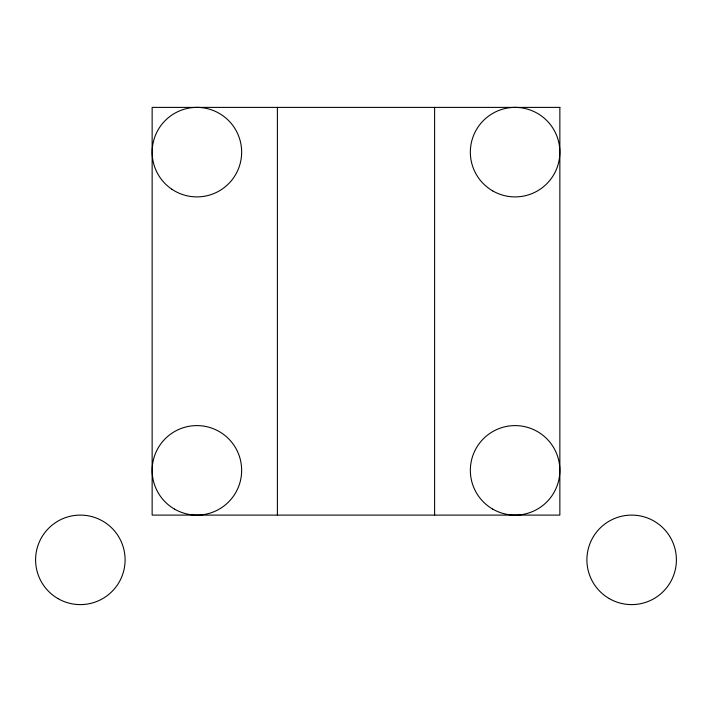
<?xml version="1.0" encoding="UTF-8"?>
<svg xmlns="http://www.w3.org/2000/svg" width="712" height="712" viewBox="0 0 712 712"><rect width="100%" height="100%" fill="white"/><g stroke="black" fill="none" stroke-linecap="round" stroke-linejoin="round"><path stroke-width="1.07" d="M434.605 107.396L434.605 515.105M277.395 107.396L277.395 515.105M559.854 107.396L152.145 107.396L152.145 515.105L559.854 515.105L559.854 107.396M171.815 189.205A44.749 44.749 0 0 0 241.537 155.341A44.749 44.749 0 0 0 177.341 111.9A44.749 44.749 0 0 0 171.815 189.205M174.52 509.107A44.749 44.749 0 0 0 241.653 470.347A44.749 44.749 0 0 0 174.52 431.597A44.749 44.749 0 0 0 174.52 509.107M57.975 598.605A44.749 44.749 0 0 0 125.098 559.854A44.749 44.749 0 0 0 57.975 521.095A44.749 44.749 0 0 0 57.975 598.605M492.722 509.107A44.749 44.749 0 0 0 559.854 470.347A44.749 44.749 0 0 0 492.722 431.597A44.749 44.749 0 0 0 492.722 509.107M609.276 598.605A44.749 44.749 0 0 0 676.4 559.854A44.749 44.749 0 0 0 609.276 521.095A44.749 44.749 0 0 0 609.276 598.605M492.722 190.905A44.749 44.749 0 0 0 559.854 152.145A44.749 44.749 0 0 0 492.722 113.395A44.749 44.749 0 0 0 492.722 190.905"/></g></svg>
